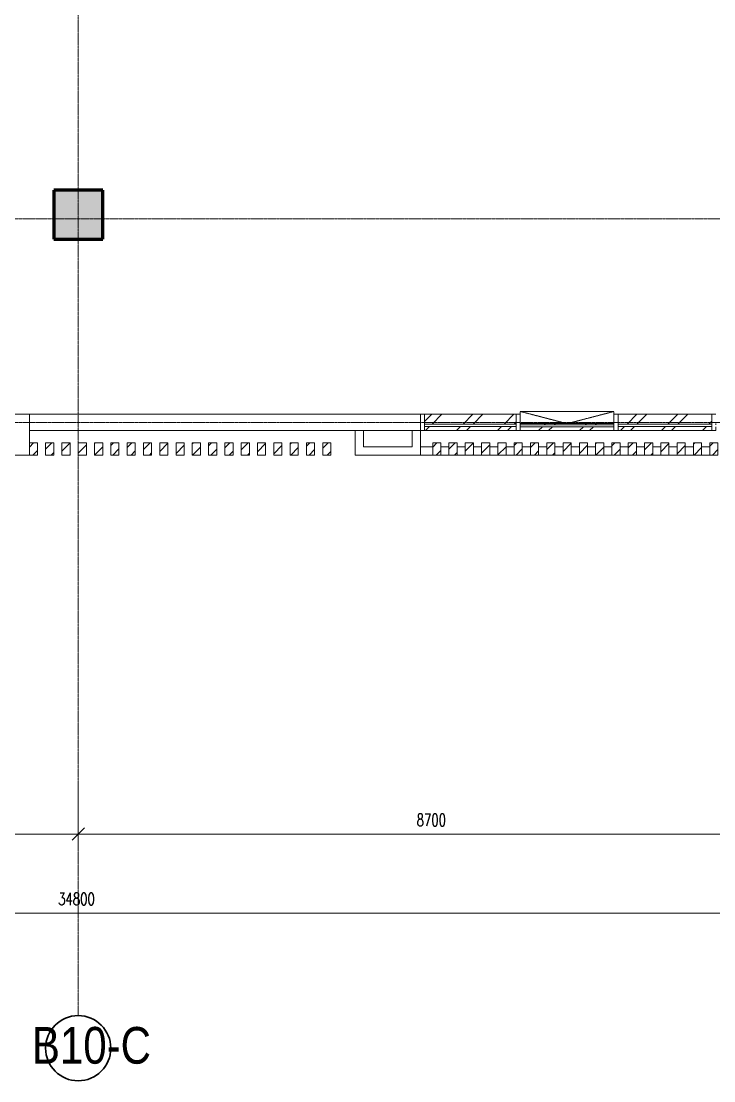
# Model space of a CAD drawing. Header units: millimetres. Extents: x 147592 to 208617, y -27981 to 8299.
# Drawn here: x 173300 to 181800, y -27981 to -14975 of the extents above; entities that cross this region are included whole.
import ezdxf

# ---------------------------------------------------------------- set-up
doc = ezdxf.new("R2010")
doc.units = ezdxf.units.MM
doc.linetypes.add('TJ Dash', pattern=[1.6, 1, -0.6])
doc.linetypes.add('轴网线', pattern=[22.24, 12.7, -3.18, 3.18, -3.18])
for name, color, linetype, lineweight in [('A-____-____-DIMS', 7, 'Continuous', 5), ('A-____-____-DIMS-100', 7, 'Continuous', 5), ('A-DETL-____-OTLN', 7, 'Continuous', 5), ('A-DETL-GENF-OTLN', 7, 'Continuous', 5), ('A-GLAZ-CURT-MCUT', 7, 'Continuous', 5), ('A-GLAZ-CWMG-MCUT', 7, 'Continuous', 13), ('A-GLAZ-CWMG-OTLN', 7, 'Continuous', 5), ('A-WALL-____-MCUT', 7, 'Continuous', 13), ('A-WALL-____-OTLN', 7, 'Continuous', 13), ('S-GRID-____-IDEN', 7, 'Continuous', 5), ('S-GRID-____-OTLN', 7, 'Continuous', 5)]:
    doc.layers.add(name, color=color, linetype=linetype, lineweight=lineweight)
doc.layers.add('A-FLOR-____-OTLN', color=7, linetype='Continuous', lineweight=13, true_color=0x007f00)
doc.layers.add('A-GLAZ-____-OTLN', color=7, linetype='Continuous', lineweight=13, true_color=0x00007f)
doc.styles.add('RomanD', font='romand__.ttf', dxfattribs={"width": 0.7, "height": 150})
doc.styles.add('TJ_FangSong_Narrow', font='', dxfattribs={"height": 450})
doc.styles.get('TJ_FangSong_Narrow').set_extended_font_data('TJ_FangSong_Narrow')
doc.dimstyles.new('对角线_-_1_5mm_RomanD_1_20_1', dxfattribs={"dimscale": 304.8, "dimtxt": 150.53621, "dimasz": 0.492126, "dimexe": 0.656168, "dimexo": 0.0625, "dimgap": 0.164042, "dimtad": 1, "dimdec": 0, "dimzin": 0, "dimdsep": 46, "dimtxsty": 'RomanD', "dimblk1": 'OBLIQUE', "dimblk2": 'OBLIQUE', "dimsah": 1, "dimcen": 0.09, "dimazin": 0, "dimtfac": 1, "dimtdec": 4, "dimtix": 1, "dimtmove": 0, "dimatfit": 3, "dimfxl": 1.64042, "dimfxlon": 1, "dimtvp": 1, "dimtolj": 1, "dimtzin": 0, "dimarcsym": 2})
pattern_1 = [(45, (0, 0), (-251.4472, 251.4472), []), (45, (0, 381), (-251.4472, 251.4472), [])]

# ---------------------------------------------------------------- blocks, each defined once
blk = doc.blocks.new('矩形竖梃 - 100_100mm 木色铝方通-1811006-ELV_2F')
at = {"layer": 'A-GLAZ-CWMG-OTLN', "true_color": 0x515151}
h = blk.add_hatch(dxfattribs=at)
h.set_pattern_fill('FP_1', color=251, style=0, pattern_type=2)
h.set_pattern_definition([(135, (177050.01, 20300), (-70.71068, -70.71068), [])])
h.paths.add_polyline_path([(-50, 0), (-50, 150), (50, 150), (50, 0)], flags=0)
at = {"layer": 'A-GLAZ-CWMG-MCUT', "color": 251, "lineweight": 5, "true_color": 0x515151}
for p, q in [((-50, 150), (50, 150)), ((-50, 0), (-50, 150)), ((50, 150), (50, 0)), ((50, 0), (-50, 0))]:
    blk.add_line(p, q, dxfattribs=at)
blk = doc.blocks.new('矩形竖梃 - 100_100mm 木色铝方通-V1-ELV_2F')
at = {"layer": 'A-GLAZ-CWMG-OTLN', "true_color": 0x515151}
h = blk.add_hatch(dxfattribs=at)
h.set_pattern_fill('FP_2', color=251, style=0, pattern_type=2)
h.set_pattern_definition([(135, (176850.01, 20300), (-70.71068, -70.71068), [])])
h.paths.add_polyline_path([(-50, 0), (-50, 150), (50, 150), (50, 0)], flags=0)
at = {"layer": 'A-GLAZ-CWMG-MCUT', "color": 251, "lineweight": 5, "true_color": 0x515151}
for p, q in [((-50, 150), (50, 150)), ((-50, 0), (-50, 150)), ((50, 150), (50, 0)), ((50, 0), (-50, 0))]:
    blk.add_line(p, q, dxfattribs=at)
blk = doc.blocks.new('矩形竖梃 - 100_100mm 木色铝方通-V2-ELV_2F')
at = {"layer": 'A-GLAZ-CWMG-OTLN', "true_color": 0x515151}
h = blk.add_hatch(dxfattribs=at)
h.set_pattern_fill('FP_3', color=251, style=0, pattern_type=2)
h.set_pattern_definition([(135, (176650.01, 20300), (-70.71068, -70.71068), [])])
h.paths.add_polyline_path([(-50, 0), (-50, 150), (50, 150), (50, 0)], flags=0)
at = {"layer": 'A-GLAZ-CWMG-MCUT', "color": 251, "lineweight": 5, "true_color": 0x515151}
for p, q in [((-50, 150), (50, 150)), ((-50, 0), (-50, 150)), ((50, 150), (50, 0)), ((50, 0), (-50, 0))]:
    blk.add_line(p, q, dxfattribs=at)
blk = doc.blocks.new('矩形竖梃 - 100_100mm 木色铝方通-V3-ELV_2F')
at = {"layer": 'A-GLAZ-CWMG-OTLN', "true_color": 0x515151}
h = blk.add_hatch(dxfattribs=at)
h.set_pattern_fill('FP_4', color=251, style=0, pattern_type=2)
h.set_pattern_definition([(135, (176450.01, 20300), (-70.71068, -70.71068), [])])
h.paths.add_polyline_path([(-50, 0), (-50, 150), (50, 150), (50, 0)], flags=0)
at = {"layer": 'A-GLAZ-CWMG-MCUT', "color": 251, "lineweight": 5, "true_color": 0x515151}
for p, q in [((-50, 150), (50, 150)), ((-50, 0), (-50, 150)), ((50, 150), (50, 0)), ((50, 0), (-50, 0))]:
    blk.add_line(p, q, dxfattribs=at)
blk = doc.blocks.new('矩形竖梃 - 100_100mm 木色铝方通-V4-ELV_2F')
at = {"layer": 'A-GLAZ-CWMG-OTLN', "true_color": 0x515151}
h = blk.add_hatch(dxfattribs=at)
h.set_pattern_fill('FP_5', color=251, style=0, pattern_type=2)
h.set_pattern_definition([(135, (176250.01, 20300), (-70.71068, -70.71068), [])])
h.paths.add_polyline_path([(-50, 0), (-50, 150), (50, 150), (50, 0)], flags=0)
at = {"layer": 'A-GLAZ-CWMG-MCUT', "color": 251, "lineweight": 5, "true_color": 0x515151}
for p, q in [((-50, 150), (50, 150)), ((-50, 0), (-50, 150)), ((50, 150), (50, 0)), ((50, 0), (-50, 0))]:
    blk.add_line(p, q, dxfattribs=at)
blk = doc.blocks.new('矩形竖梃 - 100_100mm 木色铝方通-V5-ELV_2F')
at = {"layer": 'A-GLAZ-CWMG-OTLN', "true_color": 0x515151}
h = blk.add_hatch(dxfattribs=at)
h.set_pattern_fill('FP_6', color=251, style=0, pattern_type=2)
h.set_pattern_definition([(135, (176050.01, 20300), (-70.71068, -70.71068), [])])
h.paths.add_polyline_path([(-50, 0), (-50, 150), (50, 150), (50, 0)], flags=0)
at = {"layer": 'A-GLAZ-CWMG-MCUT', "color": 251, "lineweight": 5, "true_color": 0x515151}
for p, q in [((-50, 150), (50, 150)), ((-50, 0), (-50, 150)), ((50, 150), (50, 0)), ((50, 0), (-50, 0))]:
    blk.add_line(p, q, dxfattribs=at)
blk = doc.blocks.new('矩形竖梃 - 100_100mm 木色铝方通-V6-ELV_2F')
at = {"layer": 'A-GLAZ-CWMG-OTLN', "true_color": 0x515151}
h = blk.add_hatch(dxfattribs=at)
h.set_pattern_fill('FP_7', color=251, style=0, pattern_type=2)
h.set_pattern_definition([(135, (175850.01, 20300), (-70.71068, -70.71068), [])])
h.paths.add_polyline_path([(-50, 0), (-50, 150), (50, 150), (50, 0)], flags=0)
at = {"layer": 'A-GLAZ-CWMG-MCUT', "color": 251, "lineweight": 5, "true_color": 0x515151}
for p, q in [((-50, 150), (50, 150)), ((-50, 0), (-50, 150)), ((50, 150), (50, 0)), ((50, 0), (-50, 0))]:
    blk.add_line(p, q, dxfattribs=at)
blk = doc.blocks.new('矩形竖梃 - 100_100mm 木色铝方通-V7-ELV_2F')
at = {"layer": 'A-GLAZ-CWMG-OTLN', "true_color": 0x515151}
h = blk.add_hatch(dxfattribs=at)
h.set_pattern_fill('FP_8', color=251, style=0, pattern_type=2)
h.set_pattern_definition([(135, (175650.01, 20300), (-70.71068, -70.71068), [])])
h.paths.add_polyline_path([(-50, 0), (-50, 150), (50, 150), (50, 0)], flags=0)
at = {"layer": 'A-GLAZ-CWMG-MCUT', "color": 251, "lineweight": 5, "true_color": 0x515151}
for p, q in [((-50, 150), (50, 150)), ((-50, 0), (-50, 150)), ((50, 150), (50, 0)), ((50, 0), (-50, 0))]:
    blk.add_line(p, q, dxfattribs=at)
blk = doc.blocks.new('矩形竖梃 - 100_100mm 木色铝方通-V8-ELV_2F')
at = {"layer": 'A-GLAZ-CWMG-OTLN', "true_color": 0x515151}
h = blk.add_hatch(dxfattribs=at)
h.set_pattern_fill('FP_9', color=251, style=0, pattern_type=2)
h.set_pattern_definition([(135, (175450.01, 20300), (-70.71068, -70.71068), [])])
h.paths.add_polyline_path([(-50, 0), (-50, 150), (50, 150), (50, 0)], flags=0)
at = {"layer": 'A-GLAZ-CWMG-MCUT', "color": 251, "lineweight": 5, "true_color": 0x515151}
for p, q in [((-50, 150), (50, 150)), ((-50, 0), (-50, 150)), ((50, 150), (50, 0)), ((50, 0), (-50, 0))]:
    blk.add_line(p, q, dxfattribs=at)
blk = doc.blocks.new('矩形竖梃 - 100_100mm 木色铝方通-V9-ELV_2F')
at = {"layer": 'A-GLAZ-CWMG-OTLN', "true_color": 0x515151}
h = blk.add_hatch(dxfattribs=at)
h.set_pattern_fill('FP_10', color=251, style=0, pattern_type=2)
h.set_pattern_definition([(135, (175250.01, 20300), (-70.71068, -70.71068), [])])
h.paths.add_polyline_path([(-50, 0), (-50, 150), (50, 150), (50, 0)], flags=0)
at = {"layer": 'A-GLAZ-CWMG-MCUT', "color": 251, "lineweight": 5, "true_color": 0x515151}
for p, q in [((-50, 150), (50, 150)), ((-50, 0), (-50, 150)), ((50, 150), (50, 0)), ((50, 0), (-50, 0))]:
    blk.add_line(p, q, dxfattribs=at)
blk = doc.blocks.new('矩形竖梃 - 100_100mm 木色铝方通-V10-ELV_2F')
at = {"layer": 'A-GLAZ-CWMG-OTLN', "true_color": 0x515151}
h = blk.add_hatch(dxfattribs=at)
h.set_pattern_fill('FP_11', color=251, style=0, pattern_type=2)
h.set_pattern_definition([(135, (175050.01, 20300), (-70.71068, -70.71068), [])])
h.paths.add_polyline_path([(-50, 0), (-50, 150), (50, 150), (50, 0)], flags=0)
at = {"layer": 'A-GLAZ-CWMG-MCUT', "color": 251, "lineweight": 5, "true_color": 0x515151}
for p, q in [((-50, 150), (50, 150)), ((-50, 0), (-50, 150)), ((50, 150), (50, 0)), ((50, 0), (-50, 0))]:
    blk.add_line(p, q, dxfattribs=at)
blk = doc.blocks.new('矩形竖梃 - 100_100mm 木色铝方通-V11-ELV_2F')
at = {"layer": 'A-GLAZ-CWMG-OTLN', "true_color": 0x515151}
h = blk.add_hatch(dxfattribs=at)
h.set_pattern_fill('FP_12', color=251, style=0, pattern_type=2)
h.set_pattern_definition([(135, (174850.01, 20300), (-70.71068, -70.71068), [])])
h.paths.add_polyline_path([(-50, 0), (-50, 150), (50, 150), (50, 0)], flags=0)
at = {"layer": 'A-GLAZ-CWMG-MCUT', "color": 251, "lineweight": 5, "true_color": 0x515151}
for p, q in [((-50, 150), (50, 150)), ((-50, 0), (-50, 150)), ((50, 150), (50, 0)), ((50, 0), (-50, 0))]:
    blk.add_line(p, q, dxfattribs=at)
blk = doc.blocks.new('矩形竖梃 - 100_100mm 木色铝方通-V12-ELV_2F')
at = {"layer": 'A-GLAZ-CWMG-OTLN', "true_color": 0x515151}
h = blk.add_hatch(dxfattribs=at)
h.set_pattern_fill('FP_13', color=251, style=0, pattern_type=2)
h.set_pattern_definition([(135, (174650.01, 20300), (-70.71068, -70.71068), [])])
h.paths.add_polyline_path([(-50, 0), (-50, 150), (50, 150), (50, 0)], flags=0)
at = {"layer": 'A-GLAZ-CWMG-MCUT', "color": 251, "lineweight": 5, "true_color": 0x515151}
for p, q in [((-50, 150), (50, 150)), ((-50, 0), (-50, 150)), ((50, 150), (50, 0)), ((50, 0), (-50, 0))]:
    blk.add_line(p, q, dxfattribs=at)
blk = doc.blocks.new('矩形竖梃 - 100_100mm 木色铝方通-V13-ELV_2F')
at = {"layer": 'A-GLAZ-CWMG-OTLN', "true_color": 0x515151}
h = blk.add_hatch(dxfattribs=at)
h.set_pattern_fill('FP_14', color=251, style=0, pattern_type=2)
h.set_pattern_definition([(135, (174450.01, 20300), (-70.71068, -70.71068), [])])
h.paths.add_polyline_path([(-50, 0), (-50, 150), (50, 150), (50, 0)], flags=0)
at = {"layer": 'A-GLAZ-CWMG-MCUT', "color": 251, "lineweight": 5, "true_color": 0x515151}
for p, q in [((-50, 150), (50, 150)), ((-50, 0), (-50, 150)), ((50, 150), (50, 0)), ((50, 0), (-50, 0))]:
    blk.add_line(p, q, dxfattribs=at)
blk = doc.blocks.new('矩形竖梃 - 100_100mm 木色铝方通-V14-ELV_2F')
at = {"layer": 'A-GLAZ-CWMG-OTLN', "true_color": 0x515151}
h = blk.add_hatch(dxfattribs=at)
h.set_pattern_fill('FP_15', color=251, style=0, pattern_type=2)
h.set_pattern_definition([(135, (174250.01, 20300), (-70.71068, -70.71068), [])])
h.paths.add_polyline_path([(-50, 0), (-50, 150), (50, 150), (50, 0)], flags=0)
at = {"layer": 'A-GLAZ-CWMG-MCUT', "color": 251, "lineweight": 5, "true_color": 0x515151}
for p, q in [((-50, 150), (50, 150)), ((-50, 0), (-50, 150)), ((50, 150), (50, 0)), ((50, 0), (-50, 0))]:
    blk.add_line(p, q, dxfattribs=at)
blk = doc.blocks.new('矩形竖梃 - 100_100mm 木色铝方通-V15-ELV_2F')
at = {"layer": 'A-GLAZ-CWMG-OTLN', "true_color": 0x515151}
h = blk.add_hatch(dxfattribs=at)
h.set_pattern_fill('FP_16', color=251, style=0, pattern_type=2)
h.set_pattern_definition([(135, (174050.01, 20300), (-70.71068, -70.71068), [])])
h.paths.add_polyline_path([(-50, 0), (-50, 150), (50, 150), (50, 0)], flags=0)
at = {"layer": 'A-GLAZ-CWMG-MCUT', "color": 251, "lineweight": 5, "true_color": 0x515151}
for p, q in [((-50, 150), (50, 150)), ((-50, 0), (-50, 150)), ((50, 150), (50, 0)), ((50, 0), (-50, 0))]:
    blk.add_line(p, q, dxfattribs=at)
blk = doc.blocks.new('矩形竖梃 - 100_100mm 木色铝方通-V16-ELV_2F')
at = {"layer": 'A-GLAZ-CWMG-OTLN', "true_color": 0x515151}
h = blk.add_hatch(dxfattribs=at)
h.set_pattern_fill('FP_17', color=251, style=0, pattern_type=2)
h.set_pattern_definition([(135, (173850.01, 20300), (-70.71068, -70.71068), [])])
h.paths.add_polyline_path([(-50, 0), (-50, 150), (50, 150), (50, 0)], flags=0)
at = {"layer": 'A-GLAZ-CWMG-MCUT', "color": 251, "lineweight": 5, "true_color": 0x515151}
for p, q in [((-50, 150), (50, 150)), ((-50, 0), (-50, 150)), ((50, 150), (50, 0)), ((50, 0), (-50, 0))]:
    blk.add_line(p, q, dxfattribs=at)
blk = doc.blocks.new('矩形竖梃 - 100_100mm 木色铝方通-V17-ELV_2F')
at = {"layer": 'A-GLAZ-CWMG-OTLN', "true_color": 0x515151}
h = blk.add_hatch(dxfattribs=at)
h.set_pattern_fill('FP_18', color=251, style=0, pattern_type=2)
h.set_pattern_definition([(135, (173650.01, 20300), (-70.71068, -70.71068), [])])
h.paths.add_polyline_path([(-50, 0), (-50, 150), (50, 150), (50, 0)], flags=0)
at = {"layer": 'A-GLAZ-CWMG-MCUT', "color": 251, "lineweight": 5, "true_color": 0x515151}
for p, q in [((-50, 150), (50, 150)), ((-50, 0), (-50, 150)), ((50, 150), (50, 0)), ((50, 0), (-50, 0))]:
    blk.add_line(p, q, dxfattribs=at)
blk = doc.blocks.new('矩形竖梃 - 100_100mm 木色铝方通-V32-ELV_2F')
at = {"layer": 'A-GLAZ-CWMG-OTLN', "true_color": 0x515151}
h = blk.add_hatch(dxfattribs=at)
h.set_pattern_fill('FP_34', color=251, style=0, pattern_type=2)
h.set_pattern_definition([(135, (181800.01, 20300), (-70.71068, -70.71068), [])])
h.paths.add_polyline_path([(-50, 0), (-50, 150), (50, 150), (50, 0)], flags=0)
at = {"layer": 'A-GLAZ-CWMG-MCUT', "color": 251, "lineweight": 5, "true_color": 0x515151}
for p, q in [((-50, 150), (50, 150)), ((-50, 0), (-50, 150)), ((50, 150), (50, 0)), ((50, 0), (-50, 0))]:
    blk.add_line(p, q, dxfattribs=at)
blk = doc.blocks.new('矩形竖梃 - 100_100mm 木色铝方通-V33-ELV_2F')
at = {"layer": 'A-GLAZ-CWMG-OTLN', "true_color": 0x515151}
h = blk.add_hatch(dxfattribs=at)
h.set_pattern_fill('FP_35', color=251, style=0, pattern_type=2)
h.set_pattern_definition([(135, (181600.01, 20300), (-70.71068, -70.71068), [])])
h.paths.add_polyline_path([(-50, 0), (-50, 150), (50, 150), (50, 0)], flags=0)
at = {"layer": 'A-GLAZ-CWMG-MCUT', "color": 251, "lineweight": 5, "true_color": 0x515151}
for p, q in [((-50, 150), (50, 150)), ((-50, 0), (-50, 150)), ((50, 150), (50, 0)), ((50, 0), (-50, 0))]:
    blk.add_line(p, q, dxfattribs=at)
blk = doc.blocks.new('矩形竖梃 - 100_100mm 木色铝方通-V34-ELV_2F')
at = {"layer": 'A-GLAZ-CWMG-OTLN', "true_color": 0x515151}
h = blk.add_hatch(dxfattribs=at)
h.set_pattern_fill('FP_36', color=251, style=0, pattern_type=2)
h.set_pattern_definition([(135, (181400.01, 20300), (-70.71068, -70.71068), [])])
h.paths.add_polyline_path([(-50, 0), (-50, 150), (50, 150), (50, 0)], flags=0)
at = {"layer": 'A-GLAZ-CWMG-MCUT', "color": 251, "lineweight": 5, "true_color": 0x515151}
for p, q in [((-50, 150), (50, 150)), ((-50, 0), (-50, 150)), ((50, 150), (50, 0)), ((50, 0), (-50, 0))]:
    blk.add_line(p, q, dxfattribs=at)
blk = doc.blocks.new('矩形竖梃 - 100_100mm 木色铝方通-V35-ELV_2F')
at = {"layer": 'A-GLAZ-CWMG-OTLN', "true_color": 0x515151}
h = blk.add_hatch(dxfattribs=at)
h.set_pattern_fill('FP_37', color=251, style=0, pattern_type=2)
h.set_pattern_definition([(135, (181200.01, 20300), (-70.71068, -70.71068), [])])
h.paths.add_polyline_path([(-50, 0), (-50, 150), (50, 150), (50, 0)], flags=0)
at = {"layer": 'A-GLAZ-CWMG-MCUT', "color": 251, "lineweight": 5, "true_color": 0x515151}
for p, q in [((-50, 150), (50, 150)), ((-50, 0), (-50, 150)), ((50, 150), (50, 0)), ((50, 0), (-50, 0))]:
    blk.add_line(p, q, dxfattribs=at)
blk = doc.blocks.new('矩形竖梃 - 100_100mm 木色铝方通-V36-ELV_2F')
at = {"layer": 'A-GLAZ-CWMG-OTLN', "true_color": 0x515151}
h = blk.add_hatch(dxfattribs=at)
h.set_pattern_fill('FP_38', color=251, style=0, pattern_type=2)
h.set_pattern_definition([(135, (181000.01, 20300), (-70.71068, -70.71068), [])])
h.paths.add_polyline_path([(-50, 0), (-50, 150), (50, 150), (50, 0)], flags=0)
at = {"layer": 'A-GLAZ-CWMG-MCUT', "color": 251, "lineweight": 5, "true_color": 0x515151}
for p, q in [((-50, 150), (50, 150)), ((-50, 0), (-50, 150)), ((50, 150), (50, 0)), ((50, 0), (-50, 0))]:
    blk.add_line(p, q, dxfattribs=at)
blk = doc.blocks.new('矩形竖梃 - 100_100mm 木色铝方通-V37-ELV_2F')
at = {"layer": 'A-GLAZ-CWMG-OTLN', "true_color": 0x515151}
h = blk.add_hatch(dxfattribs=at)
h.set_pattern_fill('FP_39', color=251, style=0, pattern_type=2)
h.set_pattern_definition([(135, (180800.01, 20300), (-70.71068, -70.71068), [])])
h.paths.add_polyline_path([(-50, 0), (-50, 150), (50, 150), (50, 0)], flags=0)
at = {"layer": 'A-GLAZ-CWMG-MCUT', "color": 251, "lineweight": 5, "true_color": 0x515151}
for p, q in [((-50, 150), (50, 150)), ((-50, 0), (-50, 150)), ((50, 150), (50, 0)), ((50, 0), (-50, 0))]:
    blk.add_line(p, q, dxfattribs=at)
blk = doc.blocks.new('矩形竖梃 - 100_100mm 木色铝方通-V38-ELV_2F')
at = {"layer": 'A-GLAZ-CWMG-OTLN', "true_color": 0x515151}
h = blk.add_hatch(dxfattribs=at)
h.set_pattern_fill('FP_40', color=251, style=0, pattern_type=2)
h.set_pattern_definition([(135, (180600.01, 20300), (-70.71068, -70.71068), [])])
h.paths.add_polyline_path([(-50, 0), (-50, 150), (50, 150), (50, 0)], flags=0)
at = {"layer": 'A-GLAZ-CWMG-MCUT', "color": 251, "lineweight": 5, "true_color": 0x515151}
for p, q in [((-50, 150), (50, 150)), ((-50, 0), (-50, 150)), ((50, 150), (50, 0)), ((50, 0), (-50, 0))]:
    blk.add_line(p, q, dxfattribs=at)
blk = doc.blocks.new('矩形竖梃 - 100_100mm 木色铝方通-V39-ELV_2F')
at = {"layer": 'A-GLAZ-CWMG-OTLN', "true_color": 0x515151}
h = blk.add_hatch(dxfattribs=at)
h.set_pattern_fill('FP_41', color=251, style=0, pattern_type=2)
h.set_pattern_definition([(135, (180400.01, 20300), (-70.71068, -70.71068), [])])
h.paths.add_polyline_path([(-50, 0), (-50, 150), (50, 150), (50, 0)], flags=0)
at = {"layer": 'A-GLAZ-CWMG-MCUT', "color": 251, "lineweight": 5, "true_color": 0x515151}
for p, q in [((-50, 150), (50, 150)), ((-50, 0), (-50, 150)), ((50, 150), (50, 0)), ((50, 0), (-50, 0))]:
    blk.add_line(p, q, dxfattribs=at)
blk = doc.blocks.new('矩形竖梃 - 100_100mm 木色铝方通-V40-ELV_2F')
at = {"layer": 'A-GLAZ-CWMG-OTLN', "true_color": 0x515151}
h = blk.add_hatch(dxfattribs=at)
h.set_pattern_fill('FP_42', color=251, style=0, pattern_type=2)
h.set_pattern_definition([(135, (180200.01, 20300), (-70.71068, -70.71068), [])])
h.paths.add_polyline_path([(-50, 0), (-50, 150), (50, 150), (50, 0)], flags=0)
at = {"layer": 'A-GLAZ-CWMG-MCUT', "color": 251, "lineweight": 5, "true_color": 0x515151}
for p, q in [((-50, 150), (50, 150)), ((-50, 0), (-50, 150)), ((50, 150), (50, 0)), ((50, 0), (-50, 0))]:
    blk.add_line(p, q, dxfattribs=at)
blk = doc.blocks.new('矩形竖梃 - 100_100mm 木色铝方通-V41-ELV_2F')
at = {"layer": 'A-GLAZ-CWMG-OTLN', "true_color": 0x515151}
h = blk.add_hatch(dxfattribs=at)
h.set_pattern_fill('FP_43', color=251, style=0, pattern_type=2)
h.set_pattern_definition([(135, (180000.01, 20300), (-70.71068, -70.71068), [])])
h.paths.add_polyline_path([(-50, 0), (-50, 150), (50, 150), (50, 0)], flags=0)
at = {"layer": 'A-GLAZ-CWMG-MCUT', "color": 251, "lineweight": 5, "true_color": 0x515151}
for p, q in [((-50, 150), (50, 150)), ((-50, 0), (-50, 150)), ((50, 150), (50, 0)), ((50, 0), (-50, 0))]:
    blk.add_line(p, q, dxfattribs=at)
blk = doc.blocks.new('矩形竖梃 - 100_100mm 木色铝方通-V42-ELV_2F')
at = {"layer": 'A-GLAZ-CWMG-OTLN', "true_color": 0x515151}
h = blk.add_hatch(dxfattribs=at)
h.set_pattern_fill('FP_44', color=251, style=0, pattern_type=2)
h.set_pattern_definition([(135, (179800.01, 20300), (-70.71068, -70.71068), [])])
h.paths.add_polyline_path([(-50, 0), (-50, 150), (50, 150), (50, 0)], flags=0)
at = {"layer": 'A-GLAZ-CWMG-MCUT', "color": 251, "lineweight": 5, "true_color": 0x515151}
for p, q in [((-50, 150), (50, 150)), ((-50, 0), (-50, 150)), ((50, 150), (50, 0)), ((50, 0), (-50, 0))]:
    blk.add_line(p, q, dxfattribs=at)
blk = doc.blocks.new('矩形竖梃 - 100_100mm 木色铝方通-V43-ELV_2F')
at = {"layer": 'A-GLAZ-CWMG-OTLN', "true_color": 0x515151}
h = blk.add_hatch(dxfattribs=at)
h.set_pattern_fill('FP_45', color=251, style=0, pattern_type=2)
h.set_pattern_definition([(135, (179600.01, 20300), (-70.71068, -70.71068), [])])
h.paths.add_polyline_path([(-50, 0), (-50, 150), (50, 150), (50, 0)], flags=0)
at = {"layer": 'A-GLAZ-CWMG-MCUT', "color": 251, "lineweight": 5, "true_color": 0x515151}
for p, q in [((-50, 150), (50, 150)), ((-50, 0), (-50, 150)), ((50, 150), (50, 0)), ((50, 0), (-50, 0))]:
    blk.add_line(p, q, dxfattribs=at)
blk = doc.blocks.new('矩形竖梃 - 100_100mm 木色铝方通-V44-ELV_2F')
at = {"layer": 'A-GLAZ-CWMG-OTLN', "true_color": 0x515151}
h = blk.add_hatch(dxfattribs=at)
h.set_pattern_fill('FP_46', color=251, style=0, pattern_type=2)
h.set_pattern_definition([(135, (179400.01, 20300), (-70.71068, -70.71068), [])])
h.paths.add_polyline_path([(-50, 0), (-50, 150), (50, 150), (50, 0)], flags=0)
at = {"layer": 'A-GLAZ-CWMG-MCUT', "color": 251, "lineweight": 5, "true_color": 0x515151}
for p, q in [((-50, 150), (50, 150)), ((-50, 0), (-50, 150)), ((50, 150), (50, 0)), ((50, 0), (-50, 0))]:
    blk.add_line(p, q, dxfattribs=at)
blk = doc.blocks.new('矩形竖梃 - 100_100mm 木色铝方通-V45-ELV_2F')
at = {"layer": 'A-GLAZ-CWMG-OTLN', "true_color": 0x515151}
h = blk.add_hatch(dxfattribs=at)
h.set_pattern_fill('FP_47', color=251, style=0, pattern_type=2)
h.set_pattern_definition([(135, (179200.01, 20300), (-70.71068, -70.71068), [])])
h.paths.add_polyline_path([(-50, 0), (-50, 150), (50, 150), (50, 0)], flags=0)
at = {"layer": 'A-GLAZ-CWMG-MCUT', "color": 251, "lineweight": 5, "true_color": 0x515151}
for p, q in [((-50, 150), (50, 150)), ((-50, 0), (-50, 150)), ((50, 150), (50, 0)), ((50, 0), (-50, 0))]:
    blk.add_line(p, q, dxfattribs=at)
blk = doc.blocks.new('矩形竖梃 - 100_100mm 木色铝方通-V46-ELV_2F')
at = {"layer": 'A-GLAZ-CWMG-OTLN', "true_color": 0x515151}
h = blk.add_hatch(dxfattribs=at)
h.set_pattern_fill('FP_48', color=251, style=0, pattern_type=2)
h.set_pattern_definition([(135, (179000.01, 20300), (-70.71068, -70.71068), [])])
h.paths.add_polyline_path([(-50, 0), (-50, 150), (50, 150), (50, 0)], flags=0)
at = {"layer": 'A-GLAZ-CWMG-MCUT', "color": 251, "lineweight": 5, "true_color": 0x515151}
for p, q in [((-50, 150), (50, 150)), ((-50, 0), (-50, 150)), ((50, 150), (50, 0)), ((50, 0), (-50, 0))]:
    blk.add_line(p, q, dxfattribs=at)
blk = doc.blocks.new('矩形竖梃 - 100_100mm 木色铝方通-V47-ELV_2F')
at = {"layer": 'A-GLAZ-CWMG-OTLN', "true_color": 0x515151}
h = blk.add_hatch(dxfattribs=at)
h.set_pattern_fill('FP_49', color=251, style=0, pattern_type=2)
h.set_pattern_definition([(135, (178800.01, 20300), (-70.71068, -70.71068), [])])
h.paths.add_polyline_path([(-50, 0), (-50, 150), (50, 150), (50, 0)], flags=0)
at = {"layer": 'A-GLAZ-CWMG-MCUT', "color": 251, "lineweight": 5, "true_color": 0x515151}
for p, q in [((-50, 150), (50, 150)), ((-50, 0), (-50, 150)), ((50, 150), (50, 0)), ((50, 0), (-50, 0))]:
    blk.add_line(p, q, dxfattribs=at)
blk = doc.blocks.new('矩形竖梃 - 100_100mm 木色铝方通-V48-ELV_2F')
at = {"layer": 'A-GLAZ-CWMG-OTLN', "true_color": 0x515151}
h = blk.add_hatch(dxfattribs=at)
h.set_pattern_fill('FP_50', color=251, style=0, pattern_type=2)
h.set_pattern_definition([(135, (178600.01, 20300), (-70.71068, -70.71068), [])])
h.paths.add_polyline_path([(-50, 0), (-50, 150), (50, 150), (50, 0)], flags=0)
at = {"layer": 'A-GLAZ-CWMG-MCUT', "color": 251, "lineweight": 5, "true_color": 0x515151}
for p, q in [((-50, 150), (50, 150)), ((-50, 0), (-50, 150)), ((50, 150), (50, 0)), ((50, 0), (-50, 0))]:
    blk.add_line(p, q, dxfattribs=at)
blk = doc.blocks.new('矩形竖梃 - 100_100mm 木色铝方通-V49-ELV_2F')
at = {"layer": 'A-GLAZ-CWMG-OTLN', "true_color": 0x515151}
h = blk.add_hatch(dxfattribs=at)
h.set_pattern_fill('FP_51', color=251, style=0, pattern_type=2)
h.set_pattern_definition([(135, (178400.01, 20300), (-70.71068, -70.71068), [])])
h.paths.add_polyline_path([(-50, 0), (-50, 150), (50, 150), (50, 0)], flags=0)
at = {"layer": 'A-GLAZ-CWMG-MCUT', "color": 251, "lineweight": 5, "true_color": 0x515151}
for p, q in [((-50, 150), (50, 150)), ((-50, 0), (-50, 150)), ((50, 150), (50, 0)), ((50, 0), (-50, 0))]:
    blk.add_line(p, q, dxfattribs=at)
blk = doc.blocks.new('系统嵌板 - TJ玻璃_30-V147-ELV_2F')
at = {"layer": 'A-GLAZ-CURT-MCUT', "color": 251, "true_color": 0x515151}
for p, q in [((575, -50), (-575, -50)), ((-575, -50), (-575, -80)), ((-575, -80), (575, -80)), ((575, -80), (575, -50))]:
    blk.add_line(p, q, dxfattribs=at)
blk = doc.blocks.new('窗嵌板_50-70系列上悬铝窗-zx-内开 - 50 系列-2567979-ELV_2F')
at = {"layer": 'A-GLAZ-____-OTLN', "color": 251, "lineweight": 5, "true_color": 0x515151}
for p, q in [((-575, -72), (-575, -47)), ((-575, -47), (575, -47)), ((575, -72), (-575, -72)), ((575, -47), (575, -72))]:
    blk.add_line(p, q, dxfattribs=at)
at = {"layer": 'A-GLAZ-____-OTLN', "color": 251, "linetype": 'TJ Dash', "lineweight": 5, "true_color": 0x515151}
for p, q in [((575, -85), (-575, -85)), ((-575, -85), (-575, -235)), ((-575, -235), (0, -85)), ((0, -85), (575, -235)), ((575, -235), (575, -85)), ((-575, -235), (575, -235))]:
    blk.add_line(p, q, dxfattribs=at)
blk = doc.blocks.new('系统嵌板 - TJ玻璃_30-2184563-ELV_2F')
at = {"layer": 'A-GLAZ-CURT-MCUT', "color": 251, "true_color": 0x515151}
for p, q in [((562.5, -50), (-562.5, -50)), ((-562.5, -50), (-562.5, -80)), ((-562.5, -80), (562.5, -80)), ((562.5, -80), (562.5, -50))]:
    blk.add_line(p, q, dxfattribs=at)
blk = doc.blocks.new('矩形竖梃 - 50_200mm 长方形-V155-ELV_2F')
at = {"layer": 'A-GLAZ-CWMG-OTLN', "true_color": 0x8b8b8b}
h = blk.add_hatch(dxfattribs=at)
h.set_pattern_fill('FP_121', color=252, style=0, pattern_type=2)
h.set_pattern_definition(pattern_1)
h.paths.add_polyline_path([(180625, -20000), (181775, -20000), (181775, -19950), (180625, -19950)], flags=0)
h.paths.add_polyline_path([(180625, -19920), (181775, -19920), (181775, -19800), (180625, -19800), (180625, -19847)], flags=0)
at = {"layer": 'A-GLAZ-CWMG-OTLN', "color": 251, "true_color": 0x515151}
for p, q in [((180625, -19800), (181775, -19800)), ((180625, -20000), (181775, -20000))]:
    blk.add_line(p, q, dxfattribs=at)
blk = doc.blocks.new('矩形竖梃 - 50_200mm 长方形-V156-ELV_2F')
at = {"layer": 'A-GLAZ-CWMG-OTLN', "true_color": 0x8b8b8b}
h = blk.add_hatch(dxfattribs=at)
h.set_pattern_fill('FP_121', color=252, style=0, pattern_type=2)
h.set_pattern_definition(pattern_1)
h.paths.add_polyline_path([(180575, -20000), (180575, -19952), (179425, -19952), (179425, -20000), (180470, -20000)], flags=0)
h.paths.add_polyline_path([(180575, -19927), (180575, -19915), (179425, -19915), (179425, -19927), (180470, -19927)], flags=0)
at = {"layer": 'A-GLAZ-CWMG-OTLN', "color": 251, "true_color": 0x515151}
blk.add_line((179425, -20000), (180575, -20000), dxfattribs=at)
blk = doc.blocks.new('矩形竖梃 - 50_200mm 长方形-1943585-ELV_2F')
at = {"layer": 'A-GLAZ-CWMG-OTLN', "true_color": 0x8b8b8b}
h = blk.add_hatch(dxfattribs=at)
h.set_pattern_fill('FP_122', color=252, style=0, pattern_type=2)
h.set_pattern_definition(pattern_1)
h.paths.add_polyline_path([(178475, -20000), (179375, -20000), (179375, -19950), (178475, -19950)], flags=0)
h.paths.add_polyline_path([(178475, -19920), (179375, -19920), (179375, -19800), (178475, -19800), (178475, -19847)], flags=0)
at = {"layer": 'A-GLAZ-CWMG-OTLN', "color": 251, "true_color": 0x515151}
for p, q in [((178475, -19800), (179375, -19800)), ((178475, -20000), (179375, -20000))]:
    blk.add_line(p, q, dxfattribs=at)
blk = doc.blocks.new('矩形竖梃 - 50_200mm 长方形-1943304-ELV_2F')
at = {"layer": 'A-GLAZ-CWMG-OTLN', "true_color": 0x8b8b8b}
h = blk.add_hatch(dxfattribs=at)
h.set_pattern_fill('FP_121', color=252, style=0, pattern_type=2)
h.set_pattern_definition(pattern_1)
h.paths.add_polyline_path([(178475, -20000), (178475, -19950), (178250, -19950), (178250, -20000)], flags=0)
h.paths.add_polyline_path([(178250, -19920), (178475, -19920), (178475, -19800), (178250, -19800), (178250, -19847)], flags=0)
at = {"layer": 'A-GLAZ-CWMG-OTLN', "color": 251, "true_color": 0x515151}
for p, q in [((178250, -19800), (178475, -19800)), ((178250, -20000), (178475, -20000))]:
    blk.add_line(p, q, dxfattribs=at)
blk = doc.blocks.new('矩形竖梃 - 50_200mm 长方形-V157-ELV_2F')
at = {"layer": 'A-GLAZ-CWMG-MCUT', "color": 251, "lineweight": 5, "true_color": 0x515151}
for p, q in [((-50, 200), (0, 200)), ((-50, 0), (-50, 200)), ((0, 200), (0, 0)), ((0, 0), (-50, 0))]:
    blk.add_line(p, q, dxfattribs=at)
blk = doc.blocks.new('矩形竖梃 - 50_200mm 长方形-V160-ELV_2F')
at = {"layer": 'A-GLAZ-CWMG-MCUT', "color": 251, "lineweight": 5, "true_color": 0x515151}
for p, q in [((-25, 200), (25, 200)), ((25, 200), (25, 0)), ((-25, 72.5), (-25, 85)), ((-25, 0), (-25, 47.5)), ((25, 0), (-25, 0))]:
    blk.add_line(p, q, dxfattribs=at)
blk = doc.blocks.new('矩形竖梃 - 50_200mm 长方形-V159-ELV_2F')
at = {"layer": 'A-GLAZ-CWMG-MCUT', "color": 251, "lineweight": 5, "true_color": 0x515151}
for p, q in [((-25, 200), (25, 200)), ((-25, 0), (-25, 200)), ((25, 0), (-25, 0)), ((25, 85), (25, 72.5)), ((25, 47.5), (25, 0))]:
    blk.add_line(p, q, dxfattribs=at)
blk = doc.blocks.new('矩形竖梃 - 100_100mm 木色铝方通-V222-ELV_2F')
at = {"layer": 'A-GLAZ-CWMG-OTLN', "true_color": 0x515151}
h = blk.add_hatch(dxfattribs=at)
h.set_pattern_fill('FP_176', color=251, style=0, pattern_type=2)
h.set_pattern_definition([(135, (173450.01, 20300), (-70.71068, -70.71068), [])])
h.paths.add_polyline_path([(-50, 0), (-50, 150), (50, 150), (50, 0)], flags=0)
at = {"layer": 'A-GLAZ-CWMG-MCUT', "color": 251, "lineweight": 5, "true_color": 0x515151}
for p, q in [((-50, 150), (50, 150)), ((-50, 0), (-50, 150)), ((50, 150), (50, 0)), ((50, 0), (-50, 0))]:
    blk.add_line(p, q, dxfattribs=at)
blk = doc.blocks.new('DIMBLOCK17-ELV_2F')
at = {"layer": 'A-____-____-DIMS-100', "color": 250, "true_color": 0x444444, "transparency": 16777216}
for p, q in [((165300, -24453), (165300, -25153)), ((165300, -24953), (165300, -24453)), ((174000, -24453), (174000, -25153)), ((174000, -24953), (174000, -24453)), ((165300, -24953), (174000, -24953))]:
    blk.add_line(p, q, dxfattribs=at)
at = {"layer": 'A-____-____-DIMS-100', "color": 250, "lineweight": 35, "true_color": 0x444444, "transparency": 16777216}
for p, q in [((165300, -24953), (165225, -25028)), ((165300, -24953), (165375, -24878)), ((174000, -24953), (173925, -25028)), ((174000, -24953), (174075, -24878))]:
    blk.add_line(p, q, dxfattribs=at)
at = {"layer": 'A-____-____-DIMS-100', "color": 0, "transparency": 16777216, "insert": (169453, -24704), "char_height": 150, "width": 472.45, "attachment_point": 1, "line_spacing_factor": 1.146391, "style": 'RomanD'}
blk.add_mtext('8700', dxfattribs=at)
blk = doc.blocks.new('_Oblique')
at = {"color": 0, "linetype": 'ByBlock', "lineweight": -2}
blk.add_line((-0.5, -0.5), (0.5, 0.5), dxfattribs=at)
blk = doc.blocks.new('DIMBLOCK18-ELV_2F')
at = {"layer": 'A-____-____-DIMS-100', "color": 250, "true_color": 0x444444, "transparency": 16777216}
for p, q in [((174000, -24453), (174000, -25153)), ((174000, -24953), (174000, -24453)), ((182700, -24453), (182700, -25153)), ((182700, -24953), (182700, -24453)), ((174000, -24953), (182700, -24953))]:
    blk.add_line(p, q, dxfattribs=at)
at = {"layer": 'A-____-____-DIMS-100', "color": 250, "lineweight": 35, "true_color": 0x444444, "transparency": 16777216}
for p, q in [((174000, -24953), (173925, -25028)), ((174000, -24953), (174075, -24878)), ((182700, -24953), (182625, -25028)), ((182700, -24953), (182775, -24878))]:
    blk.add_line(p, q, dxfattribs=at)
at = {"layer": 'A-____-____-DIMS-100', "color": 0, "transparency": 16777216, "insert": (178153, -24704), "char_height": 150, "width": 472.45, "attachment_point": 1, "line_spacing_factor": 1.146391, "style": 'RomanD'}
blk.add_mtext('8700', dxfattribs=at)
blk = doc.blocks.new('DIMBLOCK20-ELV_2F')
at = {"layer": 'A-____-____-DIMS-100', "color": 250, "true_color": 0x444444, "transparency": 16777216}
for p, q in [((156600, -25423), (156600, -26123)), ((156600, -25923), (156600, -25423)), ((191400, -25423), (191400, -26123)), ((191400, -25923), (191400, -25423)), ((156600, -25923), (191400, -25923))]:
    blk.add_line(p, q, dxfattribs=at)
at = {"layer": 'A-____-____-DIMS-100', "color": 250, "lineweight": 35, "true_color": 0x444444, "transparency": 16777216}
for p, q in [((156600, -25923), (156675, -25848)), ((191400, -25923), (191475, -25848)), ((156600, -25923), (156525, -25998)), ((191400, -25923), (191325, -25998))]:
    blk.add_line(p, q, dxfattribs=at)
at = {"layer": 'A-____-____-DIMS-100', "color": 0, "transparency": 16777216, "insert": (173754, -25674), "char_height": 150, "width": 590.57, "attachment_point": 1, "line_spacing_factor": 1.146391, "style": 'RomanD'}
blk.add_mtext('34800', dxfattribs=at)
blk = doc.blocks.new('轴网 - R4_0-512320-ELV_2F')
at = {"layer": 'S-GRID-____-IDEN', "color": 160, "lineweight": 35, "true_color": 0x4444ff}
blk.add_circle((0, 0), 4, dxfattribs=at)
blk = doc.blocks.new('YXQH_AR_B9-20_rvt-1-ELV_2F')
at = {"layer": 'A-DETL-GENF-OTLN', "true_color": 0xa1a1a1}
h = blk.add_hatch(dxfattribs=at)
h.set_pattern_fill('FP_177', color=253, style=0, pattern_type=2)
h.set_pattern_definition([(7.754, (-466.58, -204.02), (12.15805, 332.8942), [3.353, -1548.768]), (7.754, (776.34, 218.05), (12.15805, 332.8942), [3.353, -1548.768]), (9.74, (363.8, 116.2), (0.0001, 1266.291), [3.353, -588.363]), (9.74, (339.6, 204.2), (0.0001, 1266.291), [3.353, -588.363]), (68.882, (225.66, -61.6), (-140.1373, 1041.8589), [3.353, -1089.337]), (68.882, (129, -106.5), (-140.1373, 1041.8589), [3.353, -1089.337]), (56.297, (-51.2, 131.2), (-734.4827, 622.8598), [3.353, -470.742]), (56.297, (137.8, 331.9), (-734.4827, 622.8598), [3.353, -470.742]), (137.416, (187.59, 94.08), (-3935.054568, 3543.459496), [73.913, -9804.313]), (8.512, (90.05, 79.41), (3117.572636, 564.982686), [98.632, -5356.38]), (236.294, (133.21, 144.14), (-4467.173774, -6768.804336), [77.802, -13192.636]), (128.267, (122.16, 220.01), (-6131.736673, 7665.37486), [53.462, -17810.517]), (9.74, (48.62, 207.58), (3069.14795, 643.06413), [74.582, -10350.37]), (233.414, (89.018, 261.96), (-20834.0959632, -28103.0884394), [67.74, -56173.655]), (67.8, (40.48, -52.28), (439.74679, 1441.63531), [50.851, -3807.912]), (307.846, (0, 0), (856.01581, -814.9391), [66.124, -2950.443]), (45, (0, 0), (-176.7767, 176.7767), []), (355, (0, 0), (578.509, 689.44), [60, -660]), (7.754, (0, 0), (12.15805, 332.8942), [3.353, -1548.768]), (7.754, (517.27, 396.9), (12.15805, 332.8942), [3.353, -1548.768]), (7.754, (1048.8, 804.78), (12.15805, 332.8942), [3.353, -1548.768]), (9.74, (-323, 0), (0.0001, 1266.291), [3.353, -588.363]), (9.74, (-83.4, -219.6), (0.0001, 1266.291), [3.353, -588.363]), (9.74, (298.5, -569.5), (0.0001, 1266.291), [3.353, -588.363]), (68.882, (645.7, -553.4), (-140.1373, 1041.8589), [3.353, -1089.337]), (68.882, (-12.15, -134.3), (-140.1373, 1041.8589), [3.353, -1089.337]), (68.882, (-223, 0), (-140.1373, 1041.8589), [3.353, -1089.337]), (56.297, (0, 0), (-734.4827, 622.8598), [3.353, -470.742]), (56.297, (378.7, 49.9), (-734.4827, 622.8598), [3.353, -470.742]), (56.297, (1010.3, 133), (-734.4827, 622.8598), [3.353, -470.742])])
h.paths.add_polyline_path([(182450, -17650), (182950, -17650), (182950, -17150), (182450, -17150)], flags=0)
h.paths.add_polyline_path([(165000, -17650), (165600, -17650), (165600, -17050), (165000, -17050)], flags=0)
h.paths.add_polyline_path([(191650, -17650), (191650, -17150), (191150, -17150), (191150, -17650)], flags=0)
h.paths.add_polyline_path([(156950, -17650), (156950, -17050), (156350, -17050), (156350, -17650)], flags=0)
h.paths.add_polyline_path([(174300, -17650), (174300, -17050), (173700, -17050), (173700, -17650), (173792.3, -17650)], flags=0)
h.paths.add_polyline_path([(171250, -9250), (171250, -8750), (170750, -8750), (170750, -9250)], flags=0)
h.paths.add_polyline_path([(176300, -9050), (176800, -9050), (176800, -8500), (176300, -8500)], flags=0)
h.paths.add_polyline_path([(165000, -9000), (165500, -9000), (165500, -8500), (165000, -8500)], flags=0)
h.paths.add_polyline_path([(191150, -8955), (191650, -8955), (191650, -8450), (191150, -8450)], flags=0)
h.paths.add_polyline_path([(182500, -8950), (183000, -8950), (183000, -8450), (182500, -8450)], flags=0)
h.paths.add_polyline_path([(156350, -8950), (156850, -8950), (156850, -8450), (156350, -8450)], flags=0)
h.paths.add_polyline_path([(182950, -7000), (182950, -6500), (182550, -6500), (182550, -7000)], flags=0)
h.paths.add_polyline_path([(168250, -1530), (168250, -1130), (168050, -1130), (168050, -1530)], flags=0)
h.paths.add_polyline_path([(171100, -1530), (171100, -1130), (170900, -1130), (170900, -1530)], flags=0)
h.paths.add_polyline_path([(173750, -1530), (173950, -1530), (173950, -1130), (173750, -1130)], flags=0)
h.paths.add_polyline_path([(176800, -350), (176800, 250), (176200, 250), (176200, -350), (176296.5, -350)], flags=0)
h.paths.add_polyline_path([(165000, -250), (165500, -250), (165500, 250), (165000, 250)], flags=0)
h.paths.add_polyline_path([(156850, -250), (156850, 250), (156350, 250), (156350, -250)], flags=0)
h.paths.add_polyline_path([(170900, -150), (171100, -150), (171100, 250), (170900, 250)], flags=0)
h.paths.add_polyline_path([(173950, -150), (173950, 250), (173750, 250), (173750, -150), (173792.3, -150)], flags=0)
h.paths.add_polyline_path([(168050, -150), (168250, -150), (168250, 250), (168050, 250)], flags=0)
at = {"layer": 'A-DETL-____-OTLN', "color": 160, "lineweight": 70, "true_color": 0x4444ff}
for p, q in [((174300, -17050), (173700, -17050)), ((173700, -17050), (173700, -17650)), ((174300, -17650), (174300, -17050)), ((173700, -17650), (174300, -17650))]:
    blk.add_line(p, q, dxfattribs=at)
at = {"layer": 'A-FLOR-____-OTLN', "color": 8, "lineweight": 5, "true_color": 0x7f7f7f}
for p, q in [((173200, -19800), (177400, -19800)), ((177400, -19800), (178200, -19800)), ((178250, -20000), (178200, -20000)), ((178200, -20000), (178200, -20300)), ((178200, -20300), (178350, -20300)), ((178450, -20300), (178550, -20300)), ((178650, -20300), (178750, -20300)), ((178850, -20300), (178950, -20300)), ((179050, -20300), (179150, -20300)), ((179250, -20300), (179350, -20300)), ((179450, -20300), (179550, -20300)), ((179650, -20300), (179750, -20300)), ((179850, -20300), (179950, -20300)), ((180050, -20300), (180150, -20300)), ((180250, -20300), (180350, -20300)), ((180450, -20300), (180550, -20300)), ((180650, -20300), (180750, -20300)), ((180850, -20300), (180950, -20300)), ((181050, -20300), (181150, -20300)), ((181250, -20300), (181350, -20300)), ((181450, -20300), (181550, -20300)), ((181650, -20300), (181750, -20300))]:
    blk.add_line(p, q, dxfattribs=at)
at = {"layer": 'A-WALL-____-MCUT', "color": 251, "lineweight": 5, "true_color": 0x515151}
for p, q in [((173400, -19800), (173200, -19800)), ((178200, -19800), (173400, -19800)), ((173400, -19800), (173400, -20000)), ((178200, -20000), (178200, -19800)), ((173400, -20300), (173400, -20000)), ((173400, -20000), (177400, -20000)), ((177400, -20000), (177400, -20300)), ((177500, -20000), (177400, -20000)), ((177500, -20200), (177500, -20000)), ((177500, -20000), (178100, -20000)), ((178100, -20000), (178100, -20200)), ((178200, -20000), (178100, -20000)), ((178200, -20200), (178200, -20000)), ((178100, -20200), (177500, -20200)), ((178200, -20300), (178200, -20200)), ((173200, -20300), (173400, -20300)), ((177400, -20300), (177500, -20300)), ((177500, -20300), (178200, -20300))]:
    blk.add_line(p, q, dxfattribs=at)
at = {"layer": 'A-WALL-____-OTLN', "color": 251, "lineweight": 5, "true_color": 0x515151}
for p, q in [((178200, -19800), (178200, -20000)), ((178250, -20000), (178200, -20000)), ((178200, -20200), (178350, -20200)), ((178200, -20200), (178200, -20300)), ((178450, -20200), (178550, -20200)), ((178650, -20200), (178750, -20200)), ((178850, -20200), (178950, -20200)), ((179050, -20200), (179150, -20200)), ((179250, -20200), (179350, -20200)), ((179450, -20200), (179550, -20200)), ((179650, -20200), (179750, -20200)), ((179850, -20200), (179950, -20200)), ((180050, -20200), (180150, -20200)), ((180250, -20200), (180350, -20200)), ((180450, -20200), (180550, -20200)), ((180650, -20200), (180750, -20200)), ((180850, -20200), (180950, -20200)), ((181050, -20200), (181150, -20200)), ((181250, -20200), (181350, -20200)), ((181450, -20200), (181550, -20200)), ((181650, -20200), (181750, -20200)), ((178350, -20300), (178200, -20300)), ((178550, -20300), (178450, -20300)), ((178750, -20300), (178650, -20300)), ((178950, -20300), (178850, -20300)), ((179150, -20300), (179050, -20300)), ((179350, -20300), (179250, -20300)), ((179550, -20300), (179450, -20300)), ((179750, -20300), (179650, -20300)), ((179950, -20300), (179850, -20300)), ((180150, -20300), (180050, -20300)), ((180350, -20300), (180250, -20300)), ((180550, -20300), (180450, -20300)), ((180750, -20300), (180650, -20300)), ((180950, -20300), (180850, -20300)), ((181150, -20300), (181050, -20300)), ((181350, -20300), (181250, -20300)), ((181550, -20300), (181450, -20300)), ((181750, -20300), (181650, -20300))]:
    blk.add_line(p, q, dxfattribs=at)
at = {"layer": 'S-GRID-____-OTLN', "color": 160, "linetype": '轴网线', "true_color": 0x4444ff}
for p, q in [((174000, 7499.5), (174000, -27181.2)), ((199020.5, -17400), (148525.8, -17400)), ((199020.5, -19900), (148525.8, -19900))]:
    blk.add_line(p, q, dxfattribs=at)
at = {"color": 251, "lineweight": 5, "true_color": 0x515151, "rotation": 180}
for name, p in [('窗嵌板_50-70系列上悬铝窗-zx-内开 - 50 系列-2567979-ELV_2F', (180000, -20000)), ('系统嵌板 - TJ玻璃_30-2184563-ELV_2F', (178812.5, -20000)), ('系统嵌板 - TJ玻璃_30-V147-ELV_2F', (181200, -20000))]:
    blk.add_blockref(name, p, dxfattribs=at)
at = {"color": 251, "lineweight": 5, "true_color": 0x515151, "extrusion": (0, 0, -1)}
for name, p in [('矩形竖梃 - 50_200mm 长方形-V157-ELV_2F', (-178200, -20000)), ('矩形竖梃 - 50_200mm 长方形-V160-ELV_2F', (-179400, -20000)), ('矩形竖梃 - 50_200mm 长方形-V159-ELV_2F', (-180600, -20000)), ('矩形竖梃 - 50_200mm 长方形-V160-ELV_2F', (-181800, -20000)), ('矩形竖梃 - 100_100mm 木色铝方通-V222-ELV_2F', (-173450, -20300)), ('矩形竖梃 - 100_100mm 木色铝方通-V17-ELV_2F', (-173650, -20300)), ('矩形竖梃 - 100_100mm 木色铝方通-V16-ELV_2F', (-173850, -20300)), ('矩形竖梃 - 100_100mm 木色铝方通-V15-ELV_2F', (-174050, -20300)), ('矩形竖梃 - 100_100mm 木色铝方通-V14-ELV_2F', (-174250, -20300)), ('矩形竖梃 - 100_100mm 木色铝方通-V13-ELV_2F', (-174450, -20300)), ('矩形竖梃 - 100_100mm 木色铝方通-V12-ELV_2F', (-174650, -20300)), ('矩形竖梃 - 100_100mm 木色铝方通-V11-ELV_2F', (-174850, -20300)), ('矩形竖梃 - 100_100mm 木色铝方通-V10-ELV_2F', (-175050, -20300)), ('矩形竖梃 - 100_100mm 木色铝方通-V9-ELV_2F', (-175250, -20300)), ('矩形竖梃 - 100_100mm 木色铝方通-V8-ELV_2F', (-175450, -20300)), ('矩形竖梃 - 100_100mm 木色铝方通-V7-ELV_2F', (-175650, -20300)), ('矩形竖梃 - 100_100mm 木色铝方通-V6-ELV_2F', (-175850, -20300)), ('矩形竖梃 - 100_100mm 木色铝方通-V5-ELV_2F', (-176050, -20300)), ('矩形竖梃 - 100_100mm 木色铝方通-V4-ELV_2F', (-176250, -20300)), ('矩形竖梃 - 100_100mm 木色铝方通-V3-ELV_2F', (-176450, -20300)), ('矩形竖梃 - 100_100mm 木色铝方通-V2-ELV_2F', (-176650, -20300)), ('矩形竖梃 - 100_100mm 木色铝方通-V1-ELV_2F', (-176850, -20300)), ('矩形竖梃 - 100_100mm 木色铝方通-1811006-ELV_2F', (-177050, -20300)), ('矩形竖梃 - 100_100mm 木色铝方通-V49-ELV_2F', (-178400, -20300)), ('矩形竖梃 - 100_100mm 木色铝方通-V48-ELV_2F', (-178600, -20300)), ('矩形竖梃 - 100_100mm 木色铝方通-V47-ELV_2F', (-178800, -20300)), ('矩形竖梃 - 100_100mm 木色铝方通-V46-ELV_2F', (-179000, -20300)), ('矩形竖梃 - 100_100mm 木色铝方通-V45-ELV_2F', (-179200, -20300)), ('矩形竖梃 - 100_100mm 木色铝方通-V44-ELV_2F', (-179400, -20300)), ('矩形竖梃 - 100_100mm 木色铝方通-V43-ELV_2F', (-179600, -20300)), ('矩形竖梃 - 100_100mm 木色铝方通-V42-ELV_2F', (-179800, -20300)), ('矩形竖梃 - 100_100mm 木色铝方通-V41-ELV_2F', (-180000, -20300)), ('矩形竖梃 - 100_100mm 木色铝方通-V40-ELV_2F', (-180200, -20300)), ('矩形竖梃 - 100_100mm 木色铝方通-V39-ELV_2F', (-180400, -20300)), ('矩形竖梃 - 100_100mm 木色铝方通-V38-ELV_2F', (-180600, -20300)), ('矩形竖梃 - 100_100mm 木色铝方通-V37-ELV_2F', (-180800, -20300)), ('矩形竖梃 - 100_100mm 木色铝方通-V36-ELV_2F', (-181000, -20300)), ('矩形竖梃 - 100_100mm 木色铝方通-V35-ELV_2F', (-181200, -20300)), ('矩形竖梃 - 100_100mm 木色铝方通-V34-ELV_2F', (-181400, -20300)), ('矩形竖梃 - 100_100mm 木色铝方通-V33-ELV_2F', (-181600, -20300)), ('矩形竖梃 - 100_100mm 木色铝方通-V32-ELV_2F', (-181800, -20300))]:
    blk.add_blockref(name, p, dxfattribs=at)
at = {"color": 251, "lineweight": 5, "true_color": 0x515151}
for name in ['矩形竖梃 - 50_200mm 长方形-1943304-ELV_2F', '矩形竖梃 - 50_200mm 长方形-1943585-ELV_2F', '矩形竖梃 - 50_200mm 长方形-V155-ELV_2F', '矩形竖梃 - 50_200mm 长方形-V156-ELV_2F']:
    blk.add_blockref(name, (0, 0), dxfattribs=at)
at = {"color": 250, "lineweight": 5, "true_color": 0x444444, "xscale": 99.99999999999993, "yscale": 99.99999999999993, "zscale": 99.99999999999993, "rotation": 180}
blk.add_blockref('轴网 - R4_0-512320-ELV_2F', (174000, -27581.2), dxfattribs=at)
at = {"layer": 'S-GRID-____-IDEN', "color": 250, "true_color": 0x444444, "insert": (173431.7, -27320.7), "char_height": 450, "width": 1370.886, "attachment_point": 1, "style": 'TJ_FangSong_Narrow'}
blk.add_mtext('B10-C', dxfattribs=at)
at = {"layer": 'A-____-____-DIMS', "color": 250, "true_color": 0x444444}
for base, p1, p2, override, picture, middle in [((174000, -24953.2), (165300, -24453.2), (174000, -24453.2), {"dimpost": '<>', "dimfxl": 8700}, 'DIMBLOCK17-ELV_2F', (169650, -24828.2)), ((182700, -24953.2), (174000, -24453.2), (182700, -24453.2), {"dimpost": '<>', "dimfxl": 8700}, 'DIMBLOCK18-ELV_2F', (178350, -24828.2)), ((191400, -25922.9), (156600, -25422.9), (191400, -25422.9), {"dimpost": '<>', "dimfxl": 34800}, 'DIMBLOCK20-ELV_2F', (174000, -25797.9))]:
    dim = blk.add_linear_dim(base=base, p1=p1, p2=p2, dimstyle='对角线_-_1_5mm_RomanD_1_20_1', override=override, dxfattribs=at)
    dim.commit()
    dim.dimension.update_dxf_attribs({"geometry": picture, "text_midpoint": middle})

msp = doc.modelspace()

# ---------------------------------------------------------------- block references
at = {"lineweight": 5}
msp.add_blockref('YXQH_AR_B9-20_rvt-1-ELV_2F', (0, 0), dxfattribs=at)

doc.saveas('drawing.dxf')
